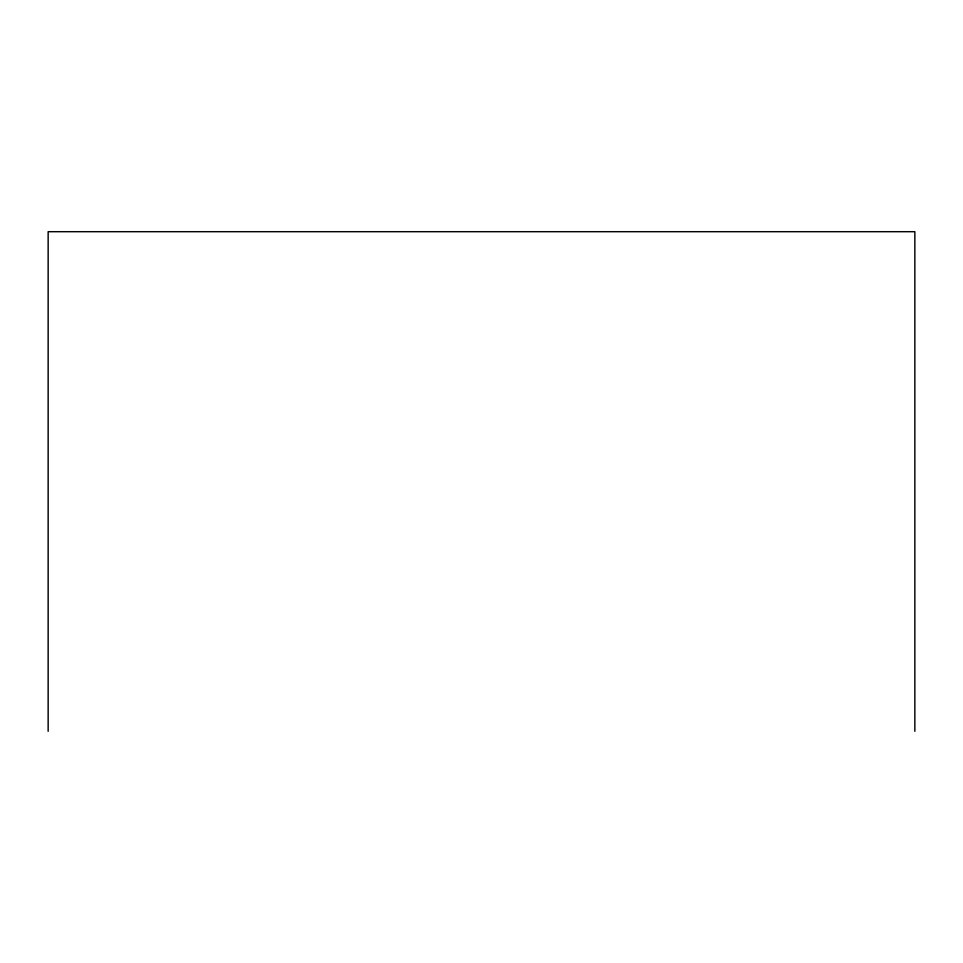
<?xml version="1.0" encoding="UTF-8"?>
<svg xmlns="http://www.w3.org/2000/svg" width="963" height="963" viewBox="0 0 963 963"><rect width="100%" height="100%" fill="white"/><g stroke="black" fill="none" stroke-linecap="round" stroke-linejoin="round"><path stroke-width="1.44" d="M914.85 731.302L914.85 231.698L48.15 231.698L48.15 731.302"/></g></svg>
